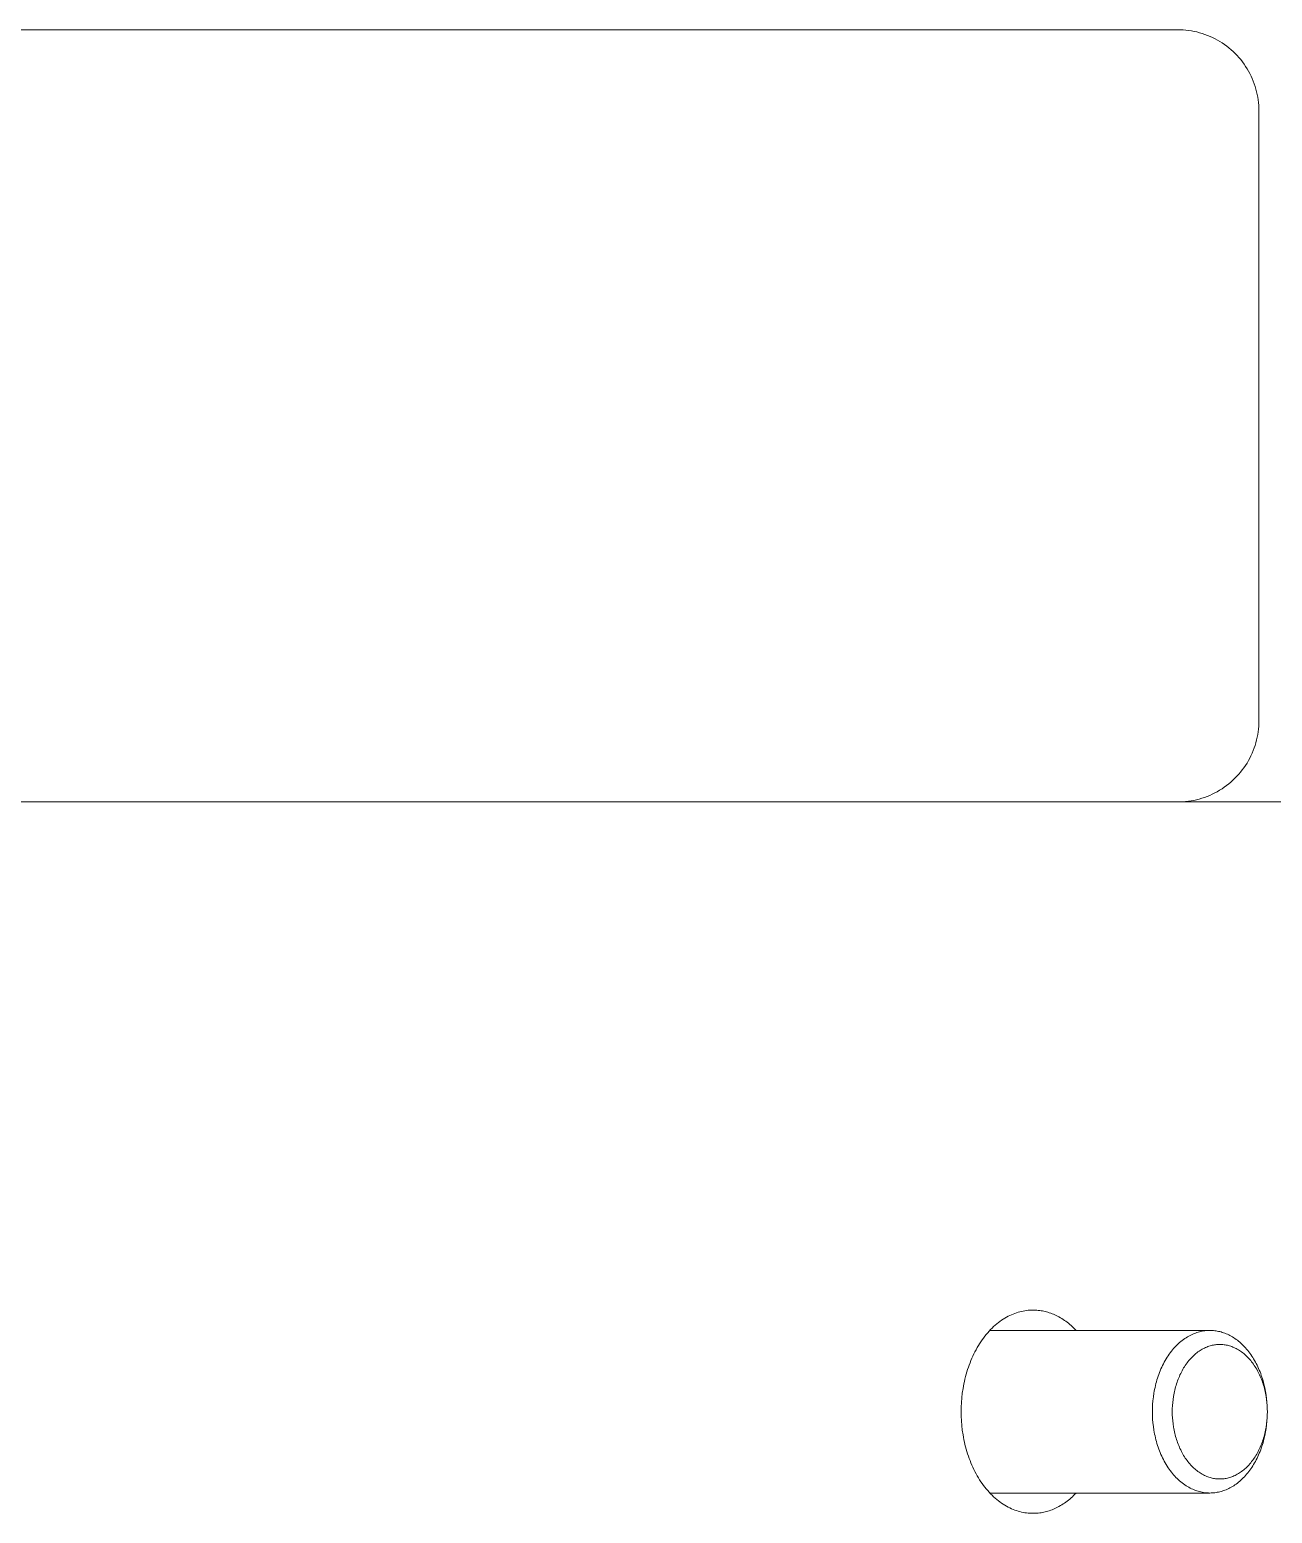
# Model space of a CAD drawing. Header units: inches. Extents: x -11 to 189, y -7 to 133.
# Drawn here: x 76.065 to 78.473, y 110.557 to 113.431 of the extents above; entities that cross this region are included whole.
import ezdxf

# ---------------------------------------------------------------- set-up
doc = ezdxf.new("R2010")
doc.units = ezdxf.units.IN
doc.layers.add('ZANO_R', color=7, linetype='Continuous', lineweight=0)

msp = doc.modelspace()

# ---------------------------------------------------------------- linework, layer by layer
at = {"layer": 'ZANO_R'}
for p, q in [((78.28915, 113.43057), (66.02651, 113.43057)), ((78.28915, 113.43057), (78.29452, 113.43048)), ((78.29452, 113.43048), (78.29989, 113.43021)), ((78.29989, 113.43021), (78.30525, 113.42975)), ((78.30525, 113.42975), (78.31059, 113.42911)), ((78.31059, 113.42911), (78.3159, 113.42828)), ((78.3159, 113.42828), (78.32119, 113.42728)), ((78.32119, 113.42728), (78.32643, 113.4261)), ((78.32643, 113.4261), (78.33163, 113.42473)), ((78.33163, 113.42473), (78.33679, 113.42319)), ((78.33679, 113.42319), (78.34188, 113.42148)), ((78.34188, 113.42148), (78.34692, 113.41959)), ((78.34692, 113.41959), (78.35189, 113.41754)), ((78.35189, 113.41754), (78.35678, 113.41531)), ((78.35678, 113.41531), (78.3616, 113.41292)), ((78.3616, 113.41292), (78.36633, 113.41036)), ((78.36633, 113.41036), (78.37097, 113.40765)), ((78.37097, 113.40765), (78.37552, 113.40478)), ((78.37552, 113.40478), (78.37996, 113.40175)), ((78.37996, 113.40175), (78.3843, 113.39857)), ((78.3843, 113.39857), (78.38853, 113.39525)), ((78.38853, 113.39525), (78.39264, 113.39179)), ((78.39264, 113.39179), (78.39663, 113.38819)), ((78.39663, 113.38819), (78.4005, 113.38445)), ((78.4005, 113.38445), (78.40424, 113.38058)), ((78.40424, 113.38058), (78.40784, 113.37659)), ((78.40784, 113.37659), (78.4113, 113.37248)), ((78.4113, 113.37248), (78.41463, 113.36825)), ((78.41463, 113.36825), (78.4178, 113.36391)), ((78.4178, 113.36391), (78.42083, 113.35946)), ((78.42083, 113.35946), (78.4237, 113.35492)), ((78.4237, 113.35492), (78.42641, 113.35028)), ((78.42641, 113.35028), (78.42897, 113.34554)), ((78.42897, 113.34554), (78.43136, 113.34073)), ((78.43136, 113.34073), (78.43359, 113.33583)), ((78.43359, 113.33583), (78.43565, 113.33087)), ((78.43565, 113.33087), (78.43753, 113.32583)), ((78.43753, 113.32583), (78.43925, 113.32073)), ((78.43925, 113.32073), (78.44079, 113.31558)), ((78.44079, 113.31558), (78.44215, 113.31038)), ((78.44215, 113.31038), (78.44333, 113.30513)), ((78.44333, 113.30513), (78.44434, 113.29985)), ((78.44434, 113.29985), (78.44516, 113.29454)), ((78.44516, 113.29454), (78.4458, 113.2892)), ((78.4458, 113.2892), (78.44626, 113.28384)), ((78.44626, 113.28384), (78.44653, 113.27847)), ((78.44653, 113.27847), (78.44663, 113.27309)), ((78.44663, 113.27309), (78.44663, 112.09199)), ((78.44663, 112.09199), (78.44653, 112.0866)), ((78.44331, 112.05986), (78.44212, 112.0546)), ((78.44432, 112.06516), (78.44331, 112.05986)), ((78.44515, 112.07048), (78.44432, 112.06516)), ((78.4458, 112.07584), (78.44515, 112.07048)), ((78.44626, 112.08121), (78.4458, 112.07584)), ((78.44653, 112.0866), (78.44626, 112.08121)), ((78.43558, 112.03406), (78.43351, 112.02908)), ((78.43748, 112.03911), (78.43558, 112.03406)), ((78.4392, 112.04422), (78.43748, 112.03911)), ((78.44075, 112.04938), (78.4392, 112.04422)), ((78.44212, 112.0546), (78.44075, 112.04938)), ((78.41764, 112.00094), (78.41445, 111.9966)), ((78.42068, 112.0054), (78.41764, 112.00094)), ((78.42357, 112.00995), (78.42068, 112.0054)), ((78.4263, 112.0146), (78.42357, 112.00995)), ((78.42887, 112.01934), (78.4263, 112.0146)), ((78.43127, 112.02417), (78.42887, 112.01934)), ((78.43351, 112.02908), (78.43127, 112.02417)), ((78.39234, 111.97304), (78.38821, 111.96957)), ((78.39636, 111.97664), (78.39234, 111.97304)), ((78.40024, 111.98038), (78.39636, 111.97664)), ((78.404, 111.98425), (78.40024, 111.98038)), ((78.40762, 111.98824), (78.404, 111.98425)), ((78.41111, 111.99236), (78.40762, 111.98824)), ((78.41445, 111.9966), (78.41111, 111.99236)), ((78.34135, 111.94341), (78.33623, 111.94171)), ((78.3464, 111.94529), (78.34135, 111.94341)), ((78.35139, 111.94733), (78.3464, 111.94529)), ((78.35631, 111.94955), (78.35139, 111.94733)), ((78.36115, 111.95193), (78.35631, 111.94955)), ((78.3659, 111.95448), (78.36115, 111.95193)), ((78.37056, 111.95719), (78.3659, 111.95448)), ((78.37513, 111.96006), (78.37056, 111.95719)), ((78.3796, 111.96308), (78.37513, 111.96006)), ((78.38396, 111.96625), (78.3796, 111.96308)), ((78.38821, 111.96957), (78.38396, 111.96625)), ((78.70494, 111.93451), (74.99786, 111.93451)), ((78.2992, 111.93483), (78.29381, 111.93458)), ((78.30457, 111.93527), (78.2992, 111.93483)), ((78.30993, 111.93589), (78.30457, 111.93527)), ((78.31526, 111.93669), (78.30993, 111.93589)), ((78.32057, 111.93768), (78.31526, 111.93669)), ((78.32583, 111.93884), (78.32057, 111.93768)), ((78.33106, 111.94019), (78.32583, 111.93884)), ((78.33623, 111.94171), (78.33106, 111.94019)), ((77.95773, 110.93644), (77.96095, 110.93818)), ((77.96095, 110.93818), (77.96419, 110.93979)), ((77.96419, 110.93979), (77.96743, 110.94129)), ((77.96743, 110.94129), (77.97067, 110.94266)), ((77.97067, 110.94266), (77.97392, 110.94391)), ((77.97392, 110.94391), (77.97716, 110.94505)), ((77.97716, 110.94505), (77.98041, 110.94607)), ((77.98041, 110.94607), (77.98364, 110.94697)), ((77.98364, 110.94697), (77.98687, 110.94776)), ((77.98687, 110.94776), (77.99008, 110.94844)), ((77.99008, 110.94844), (77.99328, 110.949)), ((77.99328, 110.949), (77.99646, 110.94946)), ((77.99646, 110.94946), (77.99963, 110.94981)), ((77.99963, 110.94981), (78.00277, 110.95006)), ((78.00277, 110.95006), (78.00588, 110.95021)), ((78.00588, 110.95021), (78.00897, 110.95026)), ((78.00897, 110.95026), (78.01153, 110.95023)), ((78.01153, 110.95023), (78.0141, 110.95012)), ((78.0141, 110.95012), (78.0167, 110.94996)), ((78.0167, 110.94996), (78.01931, 110.94972)), ((78.01931, 110.94972), (78.02193, 110.9494)), ((78.02193, 110.9494), (78.02457, 110.94902)), ((78.02457, 110.94902), (78.02721, 110.94856)), ((78.02721, 110.94856), (78.02987, 110.94803)), ((78.02987, 110.94803), (78.03254, 110.94742)), ((78.03254, 110.94742), (78.03522, 110.94673)), ((78.03522, 110.94673), (78.0379, 110.94596)), ((78.0379, 110.94596), (78.04059, 110.94511)), ((78.04059, 110.94511), (78.04328, 110.94419)), ((78.04328, 110.94419), (78.04597, 110.94318)), ((78.04597, 110.94318), (78.04866, 110.94209)), ((78.04866, 110.94209), (78.05134, 110.94092)), ((78.05134, 110.94092), (78.05403, 110.93966)), ((78.05403, 110.93966), (78.0567, 110.93832)), ((78.0567, 110.93832), (78.05937, 110.9369)), ((77.92124, 110.90623), (77.92405, 110.90938)), ((77.92405, 110.90938), (77.92692, 110.91242)), ((78.35165, 110.91089), (77.92545, 110.91089)), ((77.92692, 110.91242), (77.92984, 110.91535)), ((77.92984, 110.91535), (77.9328, 110.91817)), ((77.9328, 110.91817), (77.93581, 110.92087)), ((77.93581, 110.92087), (77.93885, 110.92346)), ((77.93885, 110.92346), (77.94193, 110.92592)), ((77.94193, 110.92592), (77.94504, 110.92827)), ((77.94504, 110.92827), (77.94818, 110.93049)), ((77.94818, 110.93049), (77.95134, 110.9326)), ((77.95134, 110.9326), (77.95453, 110.93458)), ((77.95453, 110.93458), (77.95773, 110.93644)), ((78.05937, 110.9369), (78.06203, 110.9354)), ((78.06203, 110.9354), (78.06468, 110.93381)), ((78.06468, 110.93381), (78.06731, 110.93213)), ((78.06731, 110.93213), (78.06993, 110.93038)), ((78.06993, 110.93038), (78.07253, 110.92854)), ((78.07253, 110.92854), (78.07512, 110.92661)), ((78.07512, 110.92661), (78.07768, 110.92461)), ((78.07768, 110.92461), (78.08021, 110.92252)), ((78.08021, 110.92252), (78.08273, 110.92035)), ((78.08273, 110.92035), (78.08521, 110.9181)), ((78.08521, 110.9181), (78.08767, 110.91578)), ((78.08767, 110.91578), (78.09009, 110.91337)), ((78.09009, 110.91337), (78.09249, 110.91089)), ((78.33139, 110.90826), (78.3288, 110.90754)), ((78.33397, 110.90889), (78.33139, 110.90826)), ((78.33654, 110.90943), (78.33397, 110.90889)), ((78.3391, 110.90989), (78.33654, 110.90943)), ((78.34165, 110.91025), (78.3391, 110.90989)), ((78.34418, 110.91053), (78.34165, 110.91025)), ((78.34669, 110.91073), (78.34418, 110.91053)), ((78.34918, 110.91085), (78.34669, 110.91073)), ((78.35165, 110.91089), (78.34918, 110.91085)), ((78.354, 110.91085), (78.35165, 110.91089)), ((78.35636, 110.91075), (78.354, 110.91085)), ((78.35874, 110.91057), (78.35636, 110.91075)), ((78.36113, 110.91032), (78.35874, 110.91057)), ((78.36354, 110.90999), (78.36113, 110.91032)), ((78.36597, 110.90958), (78.36354, 110.90999)), ((78.3684, 110.9091), (78.36597, 110.90958)), ((78.37084, 110.90853), (78.3684, 110.9091)), ((78.3733, 110.90789), (78.37084, 110.90853)), ((77.90091, 110.87748), (77.90321, 110.88139)), ((77.90321, 110.88139), (77.90558, 110.88521)), ((77.90558, 110.88521), (77.90803, 110.88895)), ((77.90803, 110.88895), (77.91055, 110.8926)), ((77.91055, 110.8926), (77.91313, 110.89616)), ((77.91313, 110.89616), (77.91577, 110.89962)), ((77.91577, 110.89962), (77.91847, 110.90298)), ((77.91847, 110.90298), (77.92124, 110.90623)), ((78.28601, 110.88062), (78.28372, 110.87819)), ((78.28835, 110.88297), (78.28601, 110.88062)), ((78.29072, 110.88522), (78.28835, 110.88297)), ((78.29312, 110.88738), (78.29072, 110.88522)), ((78.29556, 110.88945), (78.29312, 110.88738)), ((78.29802, 110.89142), (78.29556, 110.88945)), ((78.30051, 110.8933), (78.29802, 110.89142)), ((78.30302, 110.89508), (78.30051, 110.8933)), ((78.30555, 110.89676), (78.30302, 110.89508)), ((78.3081, 110.89834), (78.30555, 110.89676)), ((78.31066, 110.89983), (78.3081, 110.89834)), ((78.31324, 110.90122), (78.31066, 110.89983)), ((78.31582, 110.90251), (78.31324, 110.90122)), ((78.31842, 110.90371), (78.31582, 110.90251)), ((78.32101, 110.90481), (78.31842, 110.90371)), ((78.32361, 110.90581), (78.32101, 110.90481)), ((78.32621, 110.90672), (78.32361, 110.90581)), ((78.3288, 110.90754), (78.32621, 110.90672)), ((78.34767, 110.8795), (78.34982, 110.88026)), ((78.34982, 110.88026), (78.35197, 110.88093)), ((78.35197, 110.88093), (78.35411, 110.88153)), ((78.35411, 110.88153), (78.35625, 110.88205)), ((78.35625, 110.88205), (78.35837, 110.8825)), ((78.35837, 110.8825), (78.36049, 110.88287)), ((78.36049, 110.88287), (78.3626, 110.88318)), ((78.3626, 110.88318), (78.36469, 110.88341)), ((78.36469, 110.88341), (78.36677, 110.88357)), ((78.36677, 110.88357), (78.36883, 110.88367)), ((78.36883, 110.88367), (78.37088, 110.8837)), ((78.37088, 110.8837), (78.37292, 110.88367)), ((78.37292, 110.88367), (78.37498, 110.88357)), ((78.37575, 110.90716), (78.3733, 110.90789)), ((78.37498, 110.88357), (78.37706, 110.88341)), ((78.37821, 110.90634), (78.37575, 110.90716)), ((78.37706, 110.88341), (78.37915, 110.88318)), ((78.38068, 110.90545), (78.37821, 110.90634)), ((78.37915, 110.88318), (78.38126, 110.88287)), ((78.38314, 110.90446), (78.38068, 110.90545)), ((78.38126, 110.88287), (78.38338, 110.8825)), ((78.3856, 110.90339), (78.38314, 110.90446)), ((78.38338, 110.8825), (78.3855, 110.88205)), ((78.3855, 110.88205), (78.38764, 110.88153)), ((78.38806, 110.90224), (78.3856, 110.90339)), ((78.38764, 110.88153), (78.38978, 110.88093)), ((78.39051, 110.90099), (78.38806, 110.90224)), ((78.38978, 110.88093), (78.39193, 110.88026)), ((78.39295, 110.89966), (78.39051, 110.90099)), ((78.39193, 110.88026), (78.39408, 110.8795)), ((78.39538, 110.89824), (78.39295, 110.89966)), ((78.39779, 110.89673), (78.39538, 110.89824)), ((78.40019, 110.89514), (78.39779, 110.89673)), ((78.40258, 110.89346), (78.40019, 110.89514)), ((78.40494, 110.89169), (78.40258, 110.89346)), ((78.40728, 110.88983), (78.40494, 110.89169)), ((78.40959, 110.88789), (78.40728, 110.88983)), ((78.41188, 110.88587), (78.40959, 110.88789)), ((78.41414, 110.88376), (78.41188, 110.88587)), ((78.41636, 110.88157), (78.41414, 110.88376)), ((78.41855, 110.8793), (78.41636, 110.88157)), ((77.88699, 110.84822), (77.88873, 110.85257)), ((77.88873, 110.85257), (77.89056, 110.85688)), ((77.89056, 110.85688), (77.89247, 110.86113)), ((77.89247, 110.86113), (77.89446, 110.86532)), ((77.89446, 110.86532), (77.89653, 110.86944)), ((77.89653, 110.86944), (77.89868, 110.8735)), ((77.89868, 110.8735), (77.90091, 110.87748)), ((78.2652, 110.85267), (78.26342, 110.84948)), ((78.26704, 110.85579), (78.2652, 110.85267)), ((78.26894, 110.85885), (78.26704, 110.85579)), ((78.2709, 110.86184), (78.26894, 110.85885)), ((78.27291, 110.86476), (78.2709, 110.86184)), ((78.27498, 110.86761), (78.27291, 110.86476)), ((78.27709, 110.87038), (78.27498, 110.86761)), ((78.27926, 110.87306), (78.27709, 110.87038)), ((78.28147, 110.87567), (78.27926, 110.87306)), ((78.28372, 110.87819), (78.28147, 110.87567)), ((78.30919, 110.85018), (78.31098, 110.85241)), ((78.31098, 110.85241), (78.3128, 110.85456)), ((78.3128, 110.85456), (78.31467, 110.85665)), ((78.31467, 110.85665), (78.31657, 110.85866)), ((78.31657, 110.85866), (78.3185, 110.8606)), ((78.3185, 110.8606), (78.32046, 110.86246)), ((78.32046, 110.86246), (78.32245, 110.86425)), ((78.32245, 110.86425), (78.32446, 110.86596)), ((78.32446, 110.86596), (78.3265, 110.86759)), ((78.3265, 110.86759), (78.32856, 110.86915)), ((78.32856, 110.86915), (78.33064, 110.87062)), ((78.33064, 110.87062), (78.33273, 110.87201)), ((78.33273, 110.87201), (78.33484, 110.87332)), ((78.33484, 110.87332), (78.33696, 110.87456)), ((78.33696, 110.87456), (78.33909, 110.87571)), ((78.33909, 110.87571), (78.34123, 110.87678)), ((78.34123, 110.87678), (78.34338, 110.87776)), ((78.34338, 110.87776), (78.34552, 110.87867)), ((78.34552, 110.87867), (78.34767, 110.8795)), ((78.39408, 110.8795), (78.39623, 110.87867)), ((78.39623, 110.87867), (78.39837, 110.87776)), ((78.39837, 110.87776), (78.40052, 110.87678)), ((78.40052, 110.87678), (78.40266, 110.87571)), ((78.40266, 110.87571), (78.40479, 110.87456)), ((78.40479, 110.87456), (78.40691, 110.87332)), ((78.40691, 110.87332), (78.40902, 110.87201)), ((78.40902, 110.87201), (78.41111, 110.87062)), ((78.41111, 110.87062), (78.41319, 110.86915)), ((78.41319, 110.86915), (78.41525, 110.86759)), ((78.41525, 110.86759), (78.41729, 110.86596)), ((78.41729, 110.86596), (78.4193, 110.86425)), ((78.42071, 110.87695), (78.41855, 110.8793)), ((78.4193, 110.86425), (78.42129, 110.86246)), ((78.42283, 110.87452), (78.42071, 110.87695)), ((78.42129, 110.86246), (78.42325, 110.8606)), ((78.4249, 110.87202), (78.42283, 110.87452)), ((78.42325, 110.8606), (78.42518, 110.85866)), ((78.42694, 110.86944), (78.4249, 110.87202)), ((78.42518, 110.85866), (78.42708, 110.85665)), ((78.42893, 110.8668), (78.42694, 110.86944)), ((78.42708, 110.85665), (78.42895, 110.85456)), ((78.43087, 110.86408), (78.42893, 110.8668)), ((78.42895, 110.85456), (78.43078, 110.85241)), ((78.43078, 110.85241), (78.43257, 110.85018)), ((78.43277, 110.8613), (78.43087, 110.86408)), ((78.43462, 110.85845), (78.43277, 110.8613)), ((78.43641, 110.85554), (78.43462, 110.85845)), ((78.43816, 110.85257), (78.43641, 110.85554)), ((78.43985, 110.84955), (78.43816, 110.85257)), ((77.87832, 110.82131), (77.87955, 110.82587)), ((77.87955, 110.82587), (77.88086, 110.8304)), ((77.88086, 110.8304), (77.88227, 110.83491)), ((77.88227, 110.83491), (77.88375, 110.83938)), ((77.88375, 110.83938), (77.88533, 110.84382)), ((77.88533, 110.84382), (77.88699, 110.84822)), ((78.25148, 110.82219), (78.25029, 110.81861)), ((78.25274, 110.82574), (78.25148, 110.82219)), ((78.25406, 110.82926), (78.25274, 110.82574)), ((78.25546, 110.83274), (78.25406, 110.82926)), ((78.25692, 110.83618), (78.25546, 110.83274)), ((78.25845, 110.83958), (78.25692, 110.83618)), ((78.26004, 110.84293), (78.25845, 110.83958)), ((78.2617, 110.84624), (78.26004, 110.84293)), ((78.26342, 110.84948), (78.2617, 110.84624)), ((78.2925, 110.82189), (78.29376, 110.82471)), ((78.29376, 110.82471), (78.29508, 110.82748)), ((78.29508, 110.82748), (78.29645, 110.83021)), ((78.29645, 110.83021), (78.29787, 110.8329)), ((78.29787, 110.8329), (78.29935, 110.83553)), ((78.29935, 110.83553), (78.30087, 110.83812)), ((78.30087, 110.83812), (78.30244, 110.84065)), ((78.30244, 110.84065), (78.30406, 110.84313)), ((78.30406, 110.84313), (78.30573, 110.84554)), ((78.30573, 110.84554), (78.30744, 110.84789)), ((78.30744, 110.84789), (78.30919, 110.85018)), ((78.43257, 110.85018), (78.43432, 110.84789)), ((78.43432, 110.84789), (78.43602, 110.84554)), ((78.43602, 110.84554), (78.43769, 110.84313)), ((78.43769, 110.84313), (78.43931, 110.84065)), ((78.43931, 110.84065), (78.44088, 110.83812)), ((78.44148, 110.84648), (78.43985, 110.84955)), ((78.44088, 110.83812), (78.4424, 110.83553)), ((78.44306, 110.84335), (78.44148, 110.84648)), ((78.4424, 110.83553), (78.44388, 110.8329)), ((78.44458, 110.84018), (78.44306, 110.84335)), ((78.44388, 110.8329), (78.4453, 110.83021)), ((78.44604, 110.83697), (78.44458, 110.84018)), ((78.4453, 110.83021), (78.44667, 110.82748)), ((78.44744, 110.83371), (78.44604, 110.83697)), ((78.44667, 110.82748), (78.44799, 110.82471)), ((78.44878, 110.83042), (78.44744, 110.83371)), ((78.44799, 110.82471), (78.44925, 110.82189)), ((78.45006, 110.8271), (78.44878, 110.83042)), ((78.45128, 110.82374), (78.45006, 110.8271)), ((78.45244, 110.82036), (78.45128, 110.82374)), ((77.8721, 110.78923), (77.87346, 110.79839)), ((77.87346, 110.79839), (77.87426, 110.80298)), ((77.87426, 110.80298), (77.87515, 110.80757)), ((77.87515, 110.80757), (77.87612, 110.81216)), ((77.87612, 110.81216), (77.87718, 110.81674)), ((77.87718, 110.81674), (77.87832, 110.82131)), ((78.2446, 110.79674), (78.24389, 110.79307)), ((78.24537, 110.80041), (78.2446, 110.79674)), ((78.24622, 110.80408), (78.24537, 110.80041)), ((78.24713, 110.80773), (78.24622, 110.80408)), ((78.24812, 110.81138), (78.24713, 110.80773)), ((78.24917, 110.815), (78.24812, 110.81138)), ((78.25029, 110.81861), (78.24917, 110.815)), ((78.28294, 110.7923), (78.28364, 110.79533)), ((78.28364, 110.79533), (78.2844, 110.79836)), ((78.2844, 110.79836), (78.28521, 110.80137)), ((78.28521, 110.80137), (78.28608, 110.80437)), ((78.28608, 110.80437), (78.28701, 110.80735)), ((78.28701, 110.80735), (78.28799, 110.81031)), ((78.28799, 110.81031), (78.28904, 110.81325)), ((78.28904, 110.81325), (78.29013, 110.81616)), ((78.29013, 110.81616), (78.29129, 110.81905)), ((78.29129, 110.81905), (78.2925, 110.82189)), ((78.44925, 110.82189), (78.45046, 110.81905)), ((78.45046, 110.81905), (78.45162, 110.81616)), ((78.45162, 110.81616), (78.45272, 110.81325)), ((78.45354, 110.81695), (78.45244, 110.82036)), ((78.45272, 110.81325), (78.45376, 110.81031)), ((78.45457, 110.81353), (78.45354, 110.81695)), ((78.45376, 110.81031), (78.45474, 110.80735)), ((78.45555, 110.81008), (78.45457, 110.81353)), ((78.45474, 110.80735), (78.45567, 110.80437)), ((78.45646, 110.80663), (78.45555, 110.81008)), ((78.45567, 110.80437), (78.45654, 110.80137)), ((78.45809, 110.79968), (78.45646, 110.80663)), ((78.45654, 110.80137), (78.45735, 110.79836)), ((78.45735, 110.79836), (78.45811, 110.79533)), ((78.45948, 110.79271), (78.45809, 110.79968)), ((78.45811, 110.79533), (78.45881, 110.7923)), ((77.86991, 110.76218), (77.87034, 110.7711)), ((77.87034, 110.7711), (77.87106, 110.78012)), ((77.87106, 110.78012), (77.8721, 110.78923)), ((78.24075, 110.76756), (78.24041, 110.76043)), ((78.24133, 110.77478), (78.24075, 110.76756)), ((78.24216, 110.78206), (78.24133, 110.77478)), ((78.24324, 110.78939), (78.24216, 110.78206)), ((78.24389, 110.79307), (78.24324, 110.78939)), ((78.27883, 110.75922), (78.27912, 110.76512)), ((78.27912, 110.76512), (78.2796, 110.77109)), ((78.2796, 110.77109), (78.28028, 110.77712)), ((78.28028, 110.77712), (78.28118, 110.78318)), ((78.28118, 110.78318), (78.28171, 110.78622)), ((78.28171, 110.78622), (78.2823, 110.78926)), ((78.2823, 110.78926), (78.28294, 110.7923)), ((78.45881, 110.7923), (78.45945, 110.78926)), ((78.45945, 110.78926), (78.46004, 110.78622)), ((78.46063, 110.78575), (78.45948, 110.79271)), ((78.46004, 110.78622), (78.46057, 110.78318)), ((78.46057, 110.78318), (78.46147, 110.77712)), ((78.46155, 110.77882), (78.46063, 110.78575)), ((78.46147, 110.77712), (78.46216, 110.77109)), ((78.46224, 110.77194), (78.46155, 110.77882)), ((78.46216, 110.77109), (78.46264, 110.76512)), ((78.4627, 110.76512), (78.46224, 110.77194)), ((78.46264, 110.76512), (78.46292, 110.75922)), ((77.86978, 110.75341), (77.86991, 110.76218)), ((77.86991, 110.74463), (77.86978, 110.75341)), ((77.87034, 110.73572), (77.86991, 110.74463)), ((78.24041, 110.76043), (78.2403, 110.75341)), ((78.2403, 110.75341), (78.24041, 110.74639)), ((78.24041, 110.74639), (78.24075, 110.73926)), ((78.24075, 110.73926), (78.24133, 110.73204)), ((78.27874, 110.75341), (78.27883, 110.75922)), ((78.27883, 110.7476), (78.27874, 110.75341)), ((78.27912, 110.7417), (78.27883, 110.7476)), ((78.2796, 110.73573), (78.27912, 110.7417)), ((78.46264, 110.7417), (78.46216, 110.73573)), ((78.46224, 110.73488), (78.4627, 110.7417)), ((78.46292, 110.7476), (78.46264, 110.7417)), ((78.46292, 110.75922), (78.46301, 110.75341)), ((78.46301, 110.75341), (78.46292, 110.7476)), ((77.87106, 110.7267), (77.87034, 110.73572)), ((77.8721, 110.71759), (77.87106, 110.7267)), ((77.87346, 110.70843), (77.8721, 110.71759)), ((77.87426, 110.70384), (77.87346, 110.70843)), ((78.24133, 110.73204), (78.24216, 110.72475)), ((78.24216, 110.72475), (78.24324, 110.71742)), ((78.24324, 110.71742), (78.24389, 110.71375)), ((78.24389, 110.71375), (78.2446, 110.71008)), ((78.2446, 110.71008), (78.24537, 110.7064)), ((78.28028, 110.7297), (78.2796, 110.73573)), ((78.28118, 110.72364), (78.28028, 110.7297)), ((78.28171, 110.7206), (78.28118, 110.72364)), ((78.2823, 110.71756), (78.28171, 110.7206)), ((78.28294, 110.71452), (78.2823, 110.71756)), ((78.28364, 110.71149), (78.28294, 110.71452)), ((78.2844, 110.70846), (78.28364, 110.71149)), ((78.28521, 110.70545), (78.2844, 110.70846)), ((78.45646, 110.70019), (78.45809, 110.70714)), ((78.45735, 110.70846), (78.45654, 110.70545)), ((78.45811, 110.71149), (78.45735, 110.70846)), ((78.45809, 110.70714), (78.45948, 110.7141)), ((78.45881, 110.71452), (78.45811, 110.71149)), ((78.45945, 110.71756), (78.45881, 110.71452)), ((78.46004, 110.7206), (78.45945, 110.71756)), ((78.45948, 110.7141), (78.46063, 110.72106)), ((78.46057, 110.72364), (78.46004, 110.7206)), ((78.46147, 110.7297), (78.46057, 110.72364)), ((78.46063, 110.72106), (78.46155, 110.728)), ((78.46216, 110.73573), (78.46147, 110.7297)), ((78.46155, 110.728), (78.46224, 110.73488)), ((77.87515, 110.69924), (77.87426, 110.70384)), ((77.87612, 110.69465), (77.87515, 110.69924)), ((77.87718, 110.69007), (77.87612, 110.69465)), ((77.87832, 110.6855), (77.87718, 110.69007)), ((77.87955, 110.68095), (77.87832, 110.6855)), ((77.88086, 110.67642), (77.87955, 110.68095)), ((78.24537, 110.7064), (78.24622, 110.70274)), ((78.24622, 110.70274), (78.24713, 110.69908)), ((78.24713, 110.69908), (78.24812, 110.69544)), ((78.24812, 110.69544), (78.24917, 110.69181)), ((78.24917, 110.69181), (78.25029, 110.68821)), ((78.25029, 110.68821), (78.25148, 110.68463)), ((78.25148, 110.68463), (78.25274, 110.68108)), ((78.25274, 110.68108), (78.25406, 110.67756)), ((78.28608, 110.70245), (78.28521, 110.70545)), ((78.28701, 110.69946), (78.28608, 110.70245)), ((78.28799, 110.6965), (78.28701, 110.69946)), ((78.28904, 110.69356), (78.28799, 110.6965)), ((78.29013, 110.69065), (78.28904, 110.69356)), ((78.29129, 110.68777), (78.29013, 110.69065)), ((78.2925, 110.68492), (78.29129, 110.68777)), ((78.29376, 110.68211), (78.2925, 110.68492)), ((78.29508, 110.67934), (78.29376, 110.68211)), ((78.29645, 110.67661), (78.29508, 110.67934)), ((78.44667, 110.67934), (78.4453, 110.67661)), ((78.44799, 110.68211), (78.44667, 110.67934)), ((78.44925, 110.68492), (78.44799, 110.68211)), ((78.44878, 110.67639), (78.45006, 110.67972)), ((78.45046, 110.68777), (78.44925, 110.68492)), ((78.45006, 110.67972), (78.45128, 110.68307)), ((78.45162, 110.69065), (78.45046, 110.68777)), ((78.45128, 110.68307), (78.45244, 110.68646)), ((78.45272, 110.69356), (78.45162, 110.69065)), ((78.45244, 110.68646), (78.45354, 110.68986)), ((78.45376, 110.6965), (78.45272, 110.69356)), ((78.45354, 110.68986), (78.45457, 110.69329)), ((78.45474, 110.69946), (78.45376, 110.6965)), ((78.45457, 110.69329), (78.45555, 110.69673)), ((78.45567, 110.70245), (78.45474, 110.69946)), ((78.45555, 110.69673), (78.45646, 110.70019)), ((78.45654, 110.70545), (78.45567, 110.70245)), ((77.88227, 110.67191), (77.88086, 110.67642)), ((77.88375, 110.66744), (77.88227, 110.67191)), ((77.88533, 110.663), (77.88375, 110.66744)), ((77.88699, 110.6586), (77.88533, 110.663)), ((77.88873, 110.65424), (77.88699, 110.6586)), ((77.89056, 110.64994), (77.88873, 110.65424)), ((77.89247, 110.64569), (77.89056, 110.64994)), ((78.25406, 110.67756), (78.25546, 110.67408)), ((78.25546, 110.67408), (78.25692, 110.67063)), ((78.25692, 110.67063), (78.25845, 110.66723)), ((78.25845, 110.66723), (78.26004, 110.66388)), ((78.26004, 110.66388), (78.2617, 110.66058)), ((78.2617, 110.66058), (78.26342, 110.65734)), ((78.26342, 110.65734), (78.2652, 110.65415)), ((78.2652, 110.65415), (78.26704, 110.65102)), ((78.26704, 110.65102), (78.26894, 110.64796)), ((78.29787, 110.67392), (78.29645, 110.67661)), ((78.29935, 110.67128), (78.29787, 110.67392)), ((78.30087, 110.6687), (78.29935, 110.67128)), ((78.30244, 110.66617), (78.30087, 110.6687)), ((78.30406, 110.66369), (78.30244, 110.66617)), ((78.30573, 110.66128), (78.30406, 110.66369)), ((78.30744, 110.65892), (78.30573, 110.66128)), ((78.30919, 110.65663), (78.30744, 110.65892)), ((78.31098, 110.65441), (78.30919, 110.65663)), ((78.3128, 110.65225), (78.31098, 110.65441)), ((78.31467, 110.65017), (78.3128, 110.65225)), ((78.31657, 110.64816), (78.31467, 110.65017)), ((78.42708, 110.65017), (78.42518, 110.64816)), ((78.42895, 110.65225), (78.42708, 110.65017)), ((78.43078, 110.65441), (78.42895, 110.65225)), ((78.43257, 110.65663), (78.43078, 110.65441)), ((78.43432, 110.65892), (78.43257, 110.65663)), ((78.43602, 110.66128), (78.43432, 110.65892)), ((78.43462, 110.64837), (78.43641, 110.65128)), ((78.43769, 110.66369), (78.43602, 110.66128)), ((78.43641, 110.65128), (78.43816, 110.65424)), ((78.43931, 110.66617), (78.43769, 110.66369)), ((78.43816, 110.65424), (78.43985, 110.65726)), ((78.44088, 110.6687), (78.43931, 110.66617)), ((78.43985, 110.65726), (78.44148, 110.66034)), ((78.4424, 110.67128), (78.44088, 110.6687)), ((78.44148, 110.66034), (78.44306, 110.66346)), ((78.44388, 110.67392), (78.4424, 110.67128)), ((78.44306, 110.66346), (78.44458, 110.66663)), ((78.4453, 110.67661), (78.44388, 110.67392)), ((78.44458, 110.66663), (78.44604, 110.66985)), ((78.44604, 110.66985), (78.44744, 110.6731)), ((78.44744, 110.6731), (78.44878, 110.67639)), ((77.89446, 110.6415), (77.89247, 110.64569)), ((77.89653, 110.63737), (77.89446, 110.6415)), ((77.89868, 110.63332), (77.89653, 110.63737)), ((77.90091, 110.62933), (77.89868, 110.63332)), ((77.90321, 110.62543), (77.90091, 110.62933)), ((77.90558, 110.6216), (77.90321, 110.62543)), ((77.90803, 110.61786), (77.90558, 110.6216)), ((78.26894, 110.64796), (78.2709, 110.64497)), ((78.2709, 110.64497), (78.27291, 110.64205)), ((78.27291, 110.64205), (78.27498, 110.63921)), ((78.27498, 110.63921), (78.27709, 110.63644)), ((78.27709, 110.63644), (78.27926, 110.63375)), ((78.27926, 110.63375), (78.28147, 110.63115)), ((78.28147, 110.63115), (78.28372, 110.62863)), ((78.28372, 110.62863), (78.28601, 110.6262)), ((78.28601, 110.6262), (78.28835, 110.62385)), ((78.28835, 110.62385), (78.29072, 110.6216)), ((78.29072, 110.6216), (78.29312, 110.61944)), ((78.3185, 110.64622), (78.31657, 110.64816)), ((78.32046, 110.64435), (78.3185, 110.64622)), ((78.32245, 110.64256), (78.32046, 110.64435)), ((78.32446, 110.64085), (78.32245, 110.64256)), ((78.3265, 110.63922), (78.32446, 110.64085)), ((78.32856, 110.63767), (78.3265, 110.63922)), ((78.33064, 110.6362), (78.32856, 110.63767)), ((78.33273, 110.6348), (78.33064, 110.6362)), ((78.33484, 110.63349), (78.33273, 110.6348)), ((78.33696, 110.63226), (78.33484, 110.63349)), ((78.33909, 110.63111), (78.33696, 110.63226)), ((78.34123, 110.63004), (78.33909, 110.63111)), ((78.34338, 110.62905), (78.34123, 110.63004)), ((78.34552, 110.62814), (78.34338, 110.62905)), ((78.34767, 110.62731), (78.34552, 110.62814)), ((78.34982, 110.62656), (78.34767, 110.62731)), ((78.35197, 110.62589), (78.34982, 110.62656)), ((78.35411, 110.62529), (78.35197, 110.62589)), ((78.35625, 110.62477), (78.35411, 110.62529)), ((78.35837, 110.62432), (78.35625, 110.62477)), ((78.36049, 110.62394), (78.35837, 110.62432)), ((78.3626, 110.62364), (78.36049, 110.62394)), ((78.36469, 110.62341), (78.3626, 110.62364)), ((78.36677, 110.62324), (78.36469, 110.62341)), ((78.36883, 110.62315), (78.36677, 110.62324)), ((78.37088, 110.62311), (78.36883, 110.62315)), ((78.37292, 110.62315), (78.37088, 110.62311)), ((78.37498, 110.62324), (78.37292, 110.62315)), ((78.37706, 110.62341), (78.37498, 110.62324)), ((78.37915, 110.62364), (78.37706, 110.62341)), ((78.38126, 110.62394), (78.37915, 110.62364)), ((78.38338, 110.62432), (78.38126, 110.62394)), ((78.3855, 110.62477), (78.38338, 110.62432)), ((78.38764, 110.62529), (78.3855, 110.62477)), ((78.38978, 110.62589), (78.38764, 110.62529)), ((78.39193, 110.62656), (78.38978, 110.62589)), ((78.39408, 110.62731), (78.39193, 110.62656)), ((78.39623, 110.62814), (78.39408, 110.62731)), ((78.39837, 110.62905), (78.39623, 110.62814)), ((78.40052, 110.63004), (78.39837, 110.62905)), ((78.40266, 110.63111), (78.40052, 110.63004)), ((78.40479, 110.63226), (78.40266, 110.63111)), ((78.40691, 110.63349), (78.40479, 110.63226)), ((78.40902, 110.6348), (78.40691, 110.63349)), ((78.41111, 110.6362), (78.40902, 110.6348)), ((78.40959, 110.61892), (78.41188, 110.62095)), ((78.41319, 110.63767), (78.41111, 110.6362)), ((78.41188, 110.62095), (78.41414, 110.62306)), ((78.41525, 110.63922), (78.41319, 110.63767)), ((78.41414, 110.62306), (78.41636, 110.62525)), ((78.41729, 110.64085), (78.41525, 110.63922)), ((78.41636, 110.62525), (78.41855, 110.62752)), ((78.4193, 110.64256), (78.41729, 110.64085)), ((78.41855, 110.62752), (78.42071, 110.62987)), ((78.42129, 110.64435), (78.4193, 110.64256)), ((78.42071, 110.62987), (78.42283, 110.63229)), ((78.42325, 110.64622), (78.42129, 110.64435)), ((78.42283, 110.63229), (78.4249, 110.6348)), ((78.42518, 110.64816), (78.42325, 110.64622)), ((78.4249, 110.6348), (78.42694, 110.63737)), ((78.42694, 110.63737), (78.42893, 110.64002)), ((78.42893, 110.64002), (78.43087, 110.64274)), ((78.43087, 110.64274), (78.43277, 110.64552)), ((78.43277, 110.64552), (78.43462, 110.64837)), ((77.91055, 110.61421), (77.90803, 110.61786)), ((77.91313, 110.61066), (77.91055, 110.61421)), ((77.91577, 110.6072), (77.91313, 110.61066)), ((77.91847, 110.60384), (77.91577, 110.6072)), ((77.92124, 110.60058), (77.91847, 110.60384)), ((77.92405, 110.59743), (77.92124, 110.60058)), ((77.92692, 110.59439), (77.92405, 110.59743)), ((78.35165, 110.59593), (77.92545, 110.59593)), ((77.92984, 110.59146), (77.92692, 110.59439)), ((78.09009, 110.59345), (78.08767, 110.59104)), ((78.09249, 110.59593), (78.09009, 110.59345)), ((78.29312, 110.61944), (78.29556, 110.61737)), ((78.29556, 110.61737), (78.29802, 110.6154)), ((78.29802, 110.6154), (78.30051, 110.61352)), ((78.30051, 110.61352), (78.30302, 110.61174)), ((78.30302, 110.61174), (78.30555, 110.61006)), ((78.30555, 110.61006), (78.3081, 110.60847)), ((78.3081, 110.60847), (78.31066, 110.60698)), ((78.31066, 110.60698), (78.31324, 110.60559)), ((78.31324, 110.60559), (78.31582, 110.6043)), ((78.31582, 110.6043), (78.31842, 110.60311)), ((78.31842, 110.60311), (78.32101, 110.60201)), ((78.32101, 110.60201), (78.32361, 110.601)), ((78.32361, 110.601), (78.32621, 110.60009)), ((78.32621, 110.60009), (78.3288, 110.59928)), ((78.3288, 110.59928), (78.33139, 110.59856)), ((78.33139, 110.59856), (78.33397, 110.59793)), ((78.33397, 110.59793), (78.33654, 110.59738)), ((78.33654, 110.59738), (78.3391, 110.59693)), ((78.3391, 110.59693), (78.34165, 110.59656)), ((78.34165, 110.59656), (78.34418, 110.59628)), ((78.34418, 110.59628), (78.34669, 110.59608)), ((78.34669, 110.59608), (78.34918, 110.59597)), ((78.34918, 110.59597), (78.35165, 110.59593)), ((78.35165, 110.59593), (78.354, 110.59596)), ((78.354, 110.59596), (78.35636, 110.59607)), ((78.35636, 110.59607), (78.35874, 110.59625)), ((78.35874, 110.59625), (78.36113, 110.5965)), ((78.36113, 110.5965), (78.36354, 110.59683)), ((78.36354, 110.59683), (78.36597, 110.59723)), ((78.36597, 110.59723), (78.3684, 110.59772)), ((78.3684, 110.59772), (78.37084, 110.59828)), ((78.37084, 110.59828), (78.3733, 110.59893)), ((78.3733, 110.59893), (78.37575, 110.59966)), ((78.37575, 110.59966), (78.37821, 110.60047)), ((78.37821, 110.60047), (78.38068, 110.60137)), ((78.38068, 110.60137), (78.38314, 110.60235)), ((78.38314, 110.60235), (78.3856, 110.60342)), ((78.3856, 110.60342), (78.38806, 110.60458)), ((78.38806, 110.60458), (78.39051, 110.60582)), ((78.39051, 110.60582), (78.39295, 110.60716)), ((78.39295, 110.60716), (78.39538, 110.60858)), ((78.39538, 110.60858), (78.39779, 110.61008)), ((78.39779, 110.61008), (78.40019, 110.61168)), ((78.40019, 110.61168), (78.40258, 110.61336)), ((78.40258, 110.61336), (78.40494, 110.61513)), ((78.40494, 110.61513), (78.40728, 110.61698)), ((78.40728, 110.61698), (78.40959, 110.61892)), ((77.9328, 110.58865), (77.92984, 110.59146)), ((77.93581, 110.58594), (77.9328, 110.58865)), ((77.93885, 110.58336), (77.93581, 110.58594)), ((77.94193, 110.58089), (77.93885, 110.58336)), ((77.94504, 110.57855), (77.94193, 110.58089)), ((77.94818, 110.57632), (77.94504, 110.57855)), ((77.95134, 110.57422), (77.94818, 110.57632)), ((77.95453, 110.57224), (77.95134, 110.57422)), ((77.95773, 110.57038), (77.95453, 110.57224)), ((77.96095, 110.56864), (77.95773, 110.57038)), ((77.96419, 110.56703), (77.96095, 110.56864)), ((77.96743, 110.56553), (77.96419, 110.56703)), ((77.97067, 110.56416), (77.96743, 110.56553)), ((77.97392, 110.5629), (77.97067, 110.56416)), ((78.04597, 110.56364), (78.04328, 110.56263)), ((78.04866, 110.56473), (78.04597, 110.56364)), ((78.05134, 110.5659), (78.04866, 110.56473)), ((78.05403, 110.56716), (78.05134, 110.5659)), ((78.0567, 110.56849), (78.05403, 110.56716)), ((78.05937, 110.56992), (78.0567, 110.56849)), ((78.06203, 110.57142), (78.05937, 110.56992)), ((78.06468, 110.57301), (78.06203, 110.57142)), ((78.06731, 110.57468), (78.06468, 110.57301)), ((78.06993, 110.57644), (78.06731, 110.57468)), ((78.07253, 110.57828), (78.06993, 110.57644)), ((78.07512, 110.5802), (78.07253, 110.57828)), ((78.07768, 110.58221), (78.07512, 110.5802)), ((78.08021, 110.5843), (78.07768, 110.58221)), ((78.08273, 110.58646), (78.08021, 110.5843)), ((78.08521, 110.58871), (78.08273, 110.58646)), ((78.08767, 110.59104), (78.08521, 110.58871)), ((77.97716, 110.56177), (77.97392, 110.5629)), ((77.98041, 110.56075), (77.97716, 110.56177)), ((77.98364, 110.55984), (77.98041, 110.56075)), ((77.98687, 110.55906), (77.98364, 110.55984)), ((77.99008, 110.55838), (77.98687, 110.55906)), ((77.99328, 110.55781), (77.99008, 110.55838)), ((77.99646, 110.55735), (77.99328, 110.55781)), ((77.99963, 110.557), (77.99646, 110.55735)), ((78.00277, 110.55675), (77.99963, 110.557)), ((78.00588, 110.55661), (78.00277, 110.55675)), ((78.00897, 110.55656), (78.00588, 110.55661)), ((78.01153, 110.55659), (78.00897, 110.55656)), ((78.0141, 110.55669), (78.01153, 110.55659)), ((78.0167, 110.55686), (78.0141, 110.55669)), ((78.01931, 110.5571), (78.0167, 110.55686)), ((78.02193, 110.55741), (78.01931, 110.5571)), ((78.02457, 110.5578), (78.02193, 110.55741)), ((78.02721, 110.55826), (78.02457, 110.5578)), ((78.02987, 110.55879), (78.02721, 110.55826)), ((78.03254, 110.5594), (78.02987, 110.55879)), ((78.03522, 110.56009), (78.03254, 110.5594)), ((78.0379, 110.56086), (78.03522, 110.56009)), ((78.04059, 110.5617), (78.0379, 110.56086)), ((78.04328, 110.56263), (78.04059, 110.5617))]:
    msp.add_line(p, q, dxfattribs=at)

doc.saveas('drawing.dxf')
